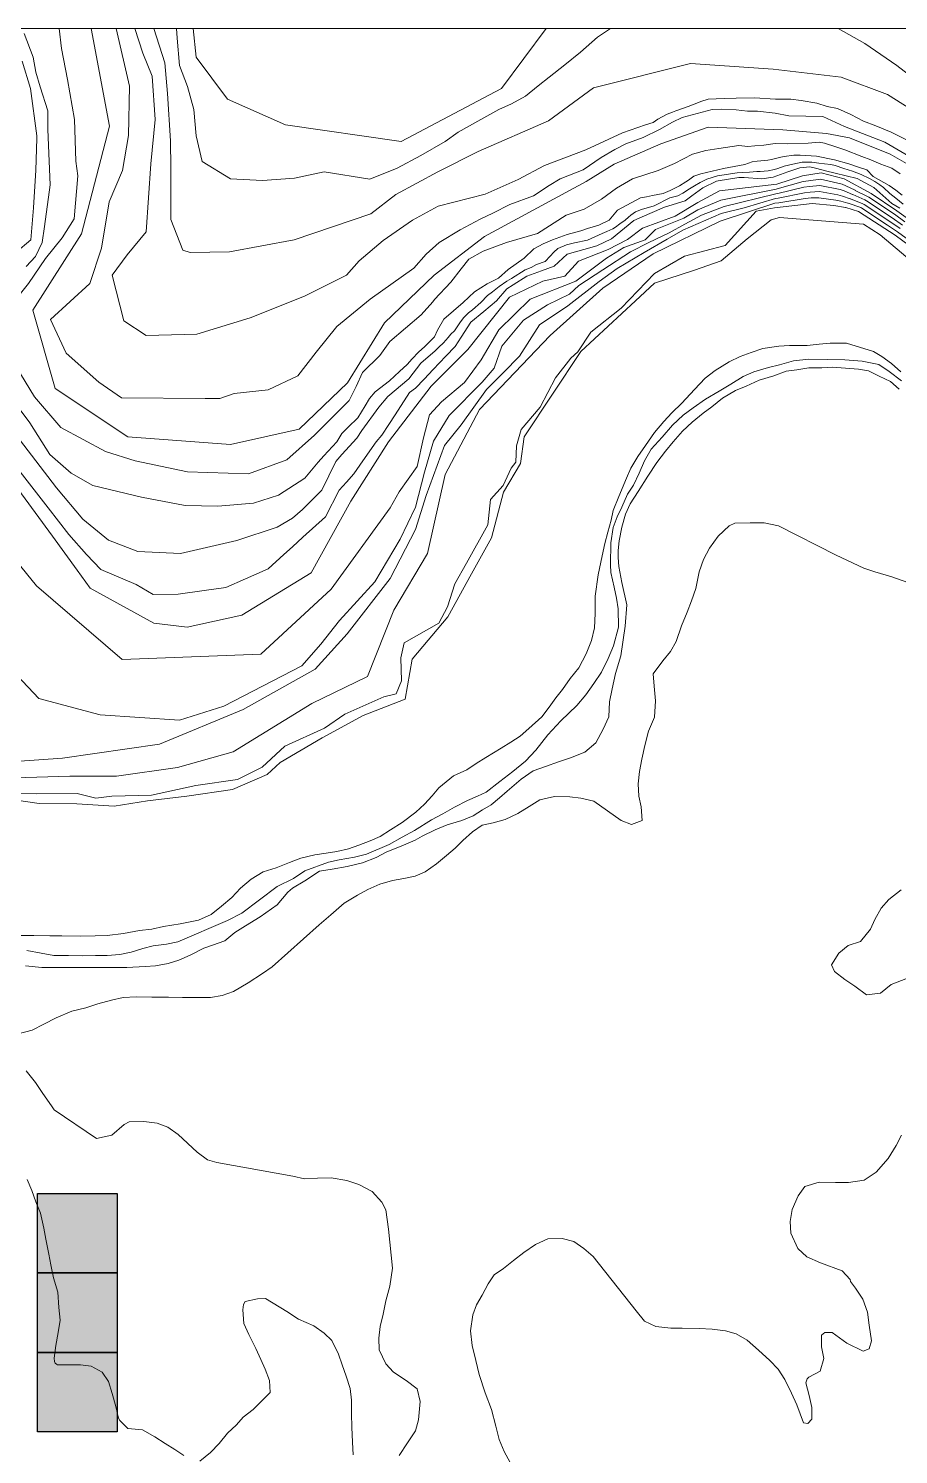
# Model space of a CAD drawing. Header units: metres. Extents: x 47 to 1988, y 46 to 663.
# Drawn here: x 1116.6 to 1280.6, y 394.4 to 663.5 of the extents above; entities that cross this region are included whole.
import ezdxf

# ---------------------------------------------------------------- set-up
doc = ezdxf.new("R2010")
doc.units = ezdxf.units.M
doc.layers.add('01_Fina', color=7, linetype='Continuous')
doc.layers.add('02_Media', color=7, linetype='Continuous')

msp = doc.modelspace()

# ---------------------------------------------------------------- hatches: boundary and pattern name
at = {"layer": '02_Media'}
h = msp.add_hatch(color=256, dxfattribs=at)
h.dxf.hatch_style = 1
h.paths.add_polyline_path([(1133.3, 443.69), (1118.3, 443.69), (1118.3, 428.69), (1133.3, 428.69)])
h = msp.add_hatch(color=256, dxfattribs=at)
h.dxf.hatch_style = 1
h.paths.add_polyline_path([(1133.3, 428.69), (1118.3, 428.69), (1118.3, 413.69), (1133.3, 413.69)])
h = msp.add_hatch(color=256, dxfattribs=at)
h.dxf.hatch_style = 1
h.paths.add_polyline_path([(1133.3, 413.69), (1118.3, 413.69), (1118.3, 398.69), (1133.3, 398.69)])

# ---------------------------------------------------------------- linework, layer by layer
at = {"layer": '01_Fina', "lineweight": 9}
for points in [[(959.22, 45.61), (1698.31, 45.61), (1697.87, 663.47), (958.78, 663.47), (959.22, 45.61)], [(1113.32, 611.26), (1116.62, 615.38), (1119.82, 620.11), (1122.95, 623.98), (1125.17, 627.55), (1125.91, 635.66), (1125.54, 638.46), (1125.29, 646.33), (1123.94, 653.88), (1122.83, 659.72), (1122.4, 663.47)], [(1116.14, 618.54), (1117.93, 620.45), (1119.18, 623.07), (1119.6, 626.11), (1120.67, 633.95), (1120.49, 638.42), (1120.25, 644.44), (1120.25, 647.96), (1118.82, 652.49), (1117.99, 655.24), (1117.44, 658.08), (1115.77, 662.55)], [(1282.56, 637.72), (1279.02, 639.78), (1271.37, 642.86), (1267.03, 643.66), (1258.81, 644.34), (1244.74, 644.84), (1235.79, 641.74), (1227.03, 637.9), (1221.73, 634.62), (1202.56, 624.22), (1193.07, 616.92), (1183.69, 607.96), (1176.75, 596.64), (1167.62, 587.88), (1154.66, 584.97), (1135.31, 586.43), (1121.62, 595.55), (1117.42, 610.33), (1126.55, 624.74), (1131.85, 645.06), (1128.42, 663.47)], [(1283.33, 638.96), (1278.06, 642), (1270.42, 645.01), (1266.34, 646.87), (1259.91, 646.99), (1257.37, 647.47), (1254.05, 647.9), (1252.15, 647.9), (1250.01, 648.14), (1247.28, 648.26), (1245.49, 648.22), (1239.85, 646.67), (1238.03, 645.8), (1235.54, 644.42), (1232.49, 642.91), (1229.2, 641.73), (1227.1, 640.66), (1224.57, 639.15), (1221.14, 636.81), (1216.83, 635.11), (1214.77, 633.84), (1211.8, 631.9), (1207.32, 630.24), (1204.11, 628.62), (1201.72, 627.53), (1198, 625.47), (1194, 623.1), (1191.54, 620.92), (1189.24, 618.27), (1181.03, 612.43), (1174.75, 607.27), (1170.8, 602.4), (1167.35, 597.95), (1161.78, 595.32), (1155.39, 594.61), (1152.66, 593.69), (1149.92, 593.69), (1134.11, 593.8), (1129.85, 596.73), (1123.67, 602.2), (1120.73, 608.58), (1128.13, 615.37), (1130.36, 622.05), (1131.78, 630.74), (1134.32, 636.71), (1135.43, 643.3), (1135.64, 652.62), (1133.12, 663.47)], [(1281.98, 642.54), (1279.21, 643.92), (1276.34, 645.08), (1274.02, 645.99), (1271.65, 647.25), (1269.13, 648.36), (1267.16, 648.76), (1265.19, 649.37), (1262.29, 649.89), (1260.33, 650.15), (1257.4, 650.15), (1253.47, 650.42), (1250.03, 650.35), (1247.76, 650.25), (1246.22, 650.2), (1244.73, 650.15), (1243.37, 649.69), (1242.62, 649.37), (1240.95, 648.76), (1238.64, 647.93), (1238.03, 647.68), (1237, 647.3), (1235.26, 646.37), (1234.38, 645.74), (1232.89, 645.29), (1228.57, 643.77), (1221.68, 640.58), (1213.87, 637.65), (1208.92, 634.99), (1202.67, 632.19), (1193.8, 629.97), (1188.99, 627.3), (1183.45, 623.46), (1178.96, 619.62), (1176.54, 616.94), (1168.6, 612.97), (1158.38, 608.88), (1148.3, 605.82), (1138.8, 605.56), (1134.57, 608.29), (1132.35, 616.94), (1135.22, 620.78), (1138.8, 625.14), (1139.64, 637.91), (1140.49, 646.3), (1139.9, 654.5), (1138.14, 658.83), (1136.62, 663.47)], [(1287.22, 645.54), (1278.53, 651), (1269.78, 654.31), (1256.99, 655.81), (1241.38, 656.88), (1223.09, 652.29), (1214.61, 646.06), (1201.35, 640.29), (1193.76, 636.44), (1185.84, 632.17), (1181.1, 628.51), (1166.66, 623.59), (1154.47, 621.34), (1147.09, 621.24), (1145.7, 621.67), (1143.45, 627.44), (1143.45, 637.16), (1143.35, 642.29), (1142.81, 651.21), (1142.28, 656.98), (1140.24, 663.47)], [(1226.29, 663.47), (1223.86, 661.85), (1220.68, 659.01), (1217.72, 656.6), (1214.77, 654.3), (1212.69, 652.66), (1210.28, 650.69), (1207.65, 649.26), (1205.24, 648.17), (1201.29, 645.98), (1197.57, 643.9), (1195.16, 642.15), (1190.56, 639.52), (1186.07, 637.11), (1180.92, 635.03), (1172.31, 636.44), (1166.73, 635.24), (1160.7, 634.8), (1154.68, 635.13), (1149.31, 638.41), (1148.21, 643.23), (1147.78, 648.16), (1146.57, 652.54), (1145.04, 656.48), (1144.6, 661.62), (1144.51, 663.47)], [(1214.19, 663.47), (1205.75, 652.14), (1186.86, 642.15), (1165.01, 645.3), (1154.09, 650.11), (1148.17, 658.06), (1147.62, 663.47)], [(1285.76, 652.29), (1280.28, 656.48), (1274.28, 660.66), (1269.24, 663.47)], [(1114.18, 621.19), (1117.05, 623.62), (1117.51, 629.62), (1117.97, 636.73), (1118.16, 642.73), (1118.16, 643.22), (1116.96, 652.17), (1115.39, 657.34)], [(1280.94, 636.04), (1279.34, 637.11), (1277.27, 637.89), (1275.4, 638.7), (1273.7, 639.32), (1270.49, 640.59), (1268.79, 641.17), (1266.66, 641.84), (1265.68, 642.01), (1263.6, 641.82), (1259.75, 641.7), (1257.35, 641.77), (1255.24, 641.46), (1253.52, 641.34), (1252.2, 641.24), (1250.49, 641.41), (1246.75, 640.86), (1244.28, 640.45), (1241.79, 639.78), (1238.39, 637.98), (1235.3, 636.69), (1230.47, 635.12), (1227.44, 633.32), (1224.61, 631.25), (1221.35, 629.41), (1217.94, 628.26), (1212.55, 624.8), (1206.68, 623.11), (1202.31, 621.47), (1199.63, 619.93), (1198.14, 618.1), (1196.18, 615.61), (1193.16, 612.35), (1192.81, 611.93), (1190.59, 609.42), (1184.69, 604.4), (1182.85, 601.8), (1179.55, 598.58), (1178.36, 595.9), (1177.06, 593.26), (1170.52, 586.72), (1165.32, 582.11), (1158.07, 579.46), (1146.59, 579.86), (1136.69, 581.91), (1131.1, 583.68), (1122.66, 588.19), (1117.73, 594.01), (1115.08, 598.33)], [(1281.3, 632.03), (1280.08, 633), (1278.85, 633.86), (1275.84, 635.53), (1274.61, 636.79), (1273.23, 637.24), (1271.23, 637.91), (1268.55, 638.69), (1265.14, 639.37), (1262.09, 639.59), (1260.86, 639.59), (1259.07, 639.33), (1258.44, 639.18), (1256.66, 638.77), (1255.99, 638.66), (1253.94, 638.44), (1253.05, 638.29), (1251.67, 637.81), (1249.61, 637.42), (1247.62, 637.03), (1245.45, 636.55), (1243.33, 636.06), (1242.02, 635.61), (1241.01, 634.87), (1240.49, 634.53), (1239.3, 633.79), (1237.55, 632.89), (1236.24, 632.33), (1234.23, 631.96), (1233.07, 631.74), (1231.99, 631.51), (1227.61, 629.19), (1226.08, 627.29), (1224.14, 626.39), (1221.98, 625.72), (1220.75, 625.28), (1218.14, 624.6), (1215.37, 623.59), (1213.65, 622.85), (1211.86, 621.88), (1210.04, 620.16), (1207.04, 617.99), (1205.17, 616.35), (1203.08, 615.27), (1200.66, 613.78), (1198.56, 611.79), (1194.87, 608.66), (1193.68, 606.53), (1193.15, 605.3), (1191.29, 603.48), (1190.1, 602.4), (1188.94, 601.17), (1187.97, 600.08), (1186.55, 598.74), (1184.64, 597.01), (1181.95, 594.92), (1180.87, 593.65), (1180.05, 592.31), (1178.67, 590), (1176.88, 588.28), (1175.69, 587.09), (1174.72, 585.49), (1172.26, 582.88), (1171.21, 581.65), (1168.67, 578.63), (1163.72, 575.41), (1159, 573.92), (1152.26, 573.38), (1146.11, 573.5), (1137.92, 575.06), (1128.73, 577.27), (1124.61, 579.59), (1120.61, 583.11), (1116.85, 589.07), (1112.97, 594.29)], [(1281.5, 630.3), (1280.13, 631.47), (1279, 632.34), (1277.77, 633.45), (1277.06, 633.99), (1276.14, 634.59), (1275.12, 635.17), (1273.59, 635.91), (1271.92, 636.53), (1270.29, 637.07), (1268.64, 637.6), (1267.84, 637.8), (1266.64, 637.94), (1265.57, 638.07), (1264.27, 638.23), (1263.36, 638.27), (1262.47, 638.27), (1260.7, 637.87), (1259.05, 637.52), (1257.89, 637.07), (1257.24, 636.87), (1256.04, 636.65), (1254.52, 636.51), (1253.92, 636.47), (1252.51, 636.36), (1251.11, 636.33), (1250.22, 636.27), (1246.5, 635.66), (1244.47, 635.04), (1243.22, 634.43), (1242.18, 633.77), (1241.22, 633.21), (1239.97, 632.41), (1239.01, 631.89), (1237.47, 631.51), (1234.57, 629.99), (1232.18, 629.34), (1231.04, 628.88), (1230.15, 628.23), (1229.7, 627.87), (1229.06, 627.34), (1228.1, 626.6), (1227.27, 626), (1226.76, 625.69), (1225.65, 625.16), (1224.75, 624.82), (1221.98, 623.56), (1219.55, 623.05), (1218.03, 622.65), (1216.39, 621.98), (1215.63, 621.29), (1214.91, 620.49), (1214, 619.49), (1212.39, 618.93), (1211.35, 618.39), (1210.25, 617.93), (1207.66, 616.29), (1206.76, 615.8), (1205.31, 614.8), (1204.09, 613.79), (1203.13, 613.08), (1201.86, 611.8), (1200.3, 610.38), (1199.54, 609.8), (1198.67, 608.93), (1198.02, 608.1), (1196.88, 606.43), (1196.23, 605.8), (1195.74, 605.2), (1194.81, 604.2), (1193.94, 603.35), (1193.27, 602.68), (1190.55, 600.34), (1188.3, 597.4), (1184.33, 594.07), (1182.66, 592), (1179.44, 587.62), (1178.51, 586.18), (1175.69, 583.08), (1174.54, 581.75), (1171.87, 576.36), (1168.23, 572.73), (1166.39, 571.11), (1163.44, 569.38), (1155.88, 566.9), (1145.23, 564.45), (1137.19, 564.82), (1131.65, 566.94), (1126.84, 570.91), (1121.86, 576.82), (1114.92, 585.9)], [(1281.82, 627.02), (1279.84, 628.42), (1275.03, 631.64), (1274.66, 631.84), (1272.43, 632.94), (1272.41, 632.95), (1270.67, 633.81), (1269.98, 634.12), (1265.89, 635.06), (1263.63, 634.75), (1262.63, 634.6), (1257.75, 633.2), (1257.56, 633.18), (1247.14, 631.11), (1242.79, 629.29), (1240.11, 627.69), (1234.78, 625.53), (1232.84, 623.63), (1228.82, 622.14), (1225.55, 620.17), (1219.76, 615.8), (1211.19, 612.38), (1205.23, 606.61), (1201.95, 600.95), (1198.78, 596.7), (1194.43, 593.01), (1192.16, 590.56), (1191.08, 586.25), (1189.89, 580.83), (1186.49, 576.06), (1184.76, 573.02), (1173.64, 557.7), (1160.42, 545.4), (1134.22, 544.45), (1118.07, 558.3), (1102.42, 577.58)], [(1112.37, 583.21), (1120.3, 573.02), (1124.21, 568), (1127.51, 564.26), (1130.25, 561.41), (1136.86, 558.55), (1140.1, 556.7), (1144.81, 556.73), (1149.71, 557.43), (1153.81, 558.01), (1157.47, 559.63), (1161.78, 561.54), (1164.75, 564.24), (1166.36, 565.7), (1168.32, 567.48), (1172.57, 571.33), (1175.17, 576.39), (1176.52, 577.89), (1177.9, 579.43), (1179.64, 581.92), (1182.11, 585.47), (1183.21, 586.75), (1184.53, 588.78), (1185.71, 590.6), (1188.45, 594.8), (1189.57, 595.6), (1191.19, 597.32), (1192.89, 599.11), (1195.29, 601.64), (1197.02, 603.48), (1198.17, 605.24), (1200, 608.06), (1202.43, 610.1), (1204.81, 612.08), (1206.8, 614.37), (1207.96, 615.11), (1210.53, 616.77), (1211.92, 617.27), (1213.29, 617.76), (1215.71, 618.64), (1218.13, 620.9), (1221.27, 621.79), (1223.73, 622.49), (1226.53, 623.8), (1230.71, 627.25), (1233.7, 628.6), (1236.49, 629.78), (1240.36, 630.95), (1241.65, 631.9), (1243.7, 633.41), (1246.27, 634.66), (1246.62, 634.72), (1250.49, 635.39), (1251.51, 635.33), (1254.87, 635.14), (1256.96, 635.4), (1259.76, 636.4), (1262.03, 637.21), (1263.87, 637.35), (1265.19, 637.03), (1266.83, 636.63), (1268.66, 636.18), (1272.8, 635.17), (1274.34, 634.33), (1275.93, 633.46), (1279.35, 630.47), (1280.83, 629.59)], [(1286.27, 624.78), (1280.28, 629.1), (1275.48, 632.34), (1270.37, 635.13), (1266, 636.24), (1262.51, 635.68), (1257.65, 634.08), (1246.86, 632.85), (1242.77, 630.64), (1238.49, 628.09), (1232.37, 625.79), (1229.49, 623.66), (1225.85, 621.75), (1220.26, 619.57), (1217.68, 616.75), (1213.54, 615.79), (1207.29, 612.76), (1199.41, 602.91), (1192.5, 596), (1184.45, 585.51), (1177.38, 574.3), (1169.85, 560.79), (1156.79, 552.81), (1146.49, 550.51), (1140.19, 551.27), (1128.21, 557.87), (1125.75, 561.25), (1121.14, 567.7), (1112.69, 579.22)], [(1280.9, 625.75), (1278.96, 627.07), (1274.13, 630.25), (1273.87, 630.4), (1271.54, 631.31), (1271.51, 631.32), (1270.06, 631.85), (1269.19, 632.1), (1265.69, 632.69), (1263.98, 632.59), (1262.88, 632.45), (1257.95, 631.46), (1257.39, 631.4), (1251.5, 629.66), (1247.2, 628.56), (1239.96, 625.4), (1236.97, 623.75), (1232.65, 621.23), (1227.54, 618.17), (1224.15, 615.72), (1218.28, 611.14), (1212.92, 607.58), (1209.17, 601.64), (1206.15, 598.55), (1202.95, 595.39), (1198.16, 588.68), (1194.99, 584.8), (1191.59, 575.39), (1189.57, 568.94), (1184.77, 559.7), (1176.67, 549.24), (1170.63, 542.62), (1157.07, 534.96), (1141.29, 528.47), (1123.02, 525.82), (1107.74, 524.75)], [(1111.38, 544.7), (1118.56, 537.09), (1130.07, 533.97), (1145.04, 532.99), (1153.39, 535.64), (1168.14, 543.24), (1171.7, 547.34), (1175.23, 551.8), (1181.88, 559.08), (1186.67, 567.1), (1189.58, 573.17), (1191.25, 579.78), (1192.96, 585.6), (1195.9, 590.46), (1202.15, 596.75), (1204.4, 599.37), (1205.82, 603.54), (1209.89, 608.45), (1214.43, 611.35), (1218.58, 613.36), (1220.36, 614.99), (1224.86, 617.93), (1230.11, 621.33), (1233.54, 623.1), (1237.4, 624.94), (1240.3, 626.53), (1243.48, 628.28), (1247.77, 629.86), (1257.47, 632.29), (1257.85, 632.33), (1262.76, 633.52), (1263.81, 633.67), (1265.79, 633.88), (1269.59, 633.1), (1270.37, 632.83), (1271.96, 632.13), (1271.98, 632.13), (1274.27, 631.12), (1274.57, 630.95), (1279.4, 627.74), (1281.36, 626.39)], [(1284.37, 622.22), (1280.44, 625.11), (1278.52, 626.39), (1273.67, 629.56), (1273.48, 629.68), (1271.09, 630.5), (1271.07, 630.5), (1269.75, 630.87), (1268.8, 631.08), (1265.59, 631.51), (1264.16, 631.51), (1263.01, 631.37), (1258.05, 630.59), (1257.3, 630.5), (1246.99, 627.14), (1234.33, 620.95), (1224.86, 614.49), (1214.93, 605.57), (1201.63, 591.62), (1195.16, 579.34), (1191.79, 564.41), (1185.49, 553.71), (1180.48, 541.24), (1170, 536.15), (1155.15, 527.03), (1144.67, 524.03), (1133.19, 522.39), (1124.36, 522.39), (1111.97, 522.02)], [(1283.16, 619.47), (1277.17, 624.54), (1274.02, 626.55), (1258.15, 627.81), (1256.63, 627.38), (1252.05, 623.8), (1247.16, 619.63), (1242.14, 617.88), (1234.58, 615.45), (1231.02, 612.09), (1220.7, 602.56), (1210.01, 586.41), (1209.37, 581.38), (1206.14, 576), (1203.85, 567.38), (1200.13, 560.6), (1195.62, 552.49), (1188.95, 544.49), (1187.61, 536.95), (1179.66, 533.84), (1171.93, 529.67), (1164.03, 525.01), (1161.59, 522.73), (1155.06, 519.88), (1146.44, 518.66), (1139.05, 517.77), (1132.71, 516.77), (1125.71, 517.22), (1118.59, 517.27), (1110.45, 518.44)]]:
    msp.add_lwpolyline(points, dxfattribs=at)
at = {"layer": '01_Fina', "linetype": 'Continuous', "lineweight": 9}
for points in [[(1114.32, 519.2), (1118.15, 519.05), (1125.76, 519.16), (1129.27, 518.28), (1132.32, 518.65), (1139.79, 518.83), (1148.13, 520.63), (1155.98, 521.77), (1160.63, 524.1), (1164.91, 528.09), (1172.38, 531.49), (1176.2, 534.11), (1183.59, 537.38), (1185.9, 537.95), (1186.89, 540.39), (1186.78, 544.73), (1187.39, 547.54), (1193.93, 551.27), (1195.56, 554.39), (1196.94, 558.7), (1199.16, 562.58), (1203.18, 569.85), (1203.68, 574.6), (1206.05, 577.25), (1207.56, 580.53), (1208.46, 581.65), (1208.57, 584.71), (1209.47, 587.79), (1213.08, 592.03), (1215.97, 597.56), (1218.81, 601.26), (1220.13, 602.47), (1222.59, 606.16), (1228.32, 610.71), (1234.59, 617.23), (1240.26, 620.54), (1247.91, 622.56), (1253.76, 629.02), (1257.21, 629.61), (1264.33, 630.43), (1268.41, 630.07), (1270.62, 629.68), (1270.65, 629.68), (1273.08, 628.96), (1279.99, 624.48), (1291.23, 616.16)], [(1113.99, 492.33), (1117.6, 492.33), (1120.63, 492.29), (1122.9, 492.26), (1126.33, 492.22), (1129.13, 492.28), (1131.43, 492.34), (1134.49, 492.73), (1137.53, 493.29), (1139.85, 493.52), (1142.02, 494.03), (1145.2, 494.58), (1148.64, 495.25), (1151.02, 496.33), (1152.99, 497.87), (1154.93, 499.55), (1156.56, 501.26), (1158.57, 503.01), (1160.84, 504.36), (1163.31, 505.13), (1165.81, 506.12), (1167.93, 506.92), (1170.59, 507.55), (1172.73, 507.88), (1174.74, 508.21), (1176.93, 508.7), (1178.88, 509.41), (1181, 510.19), (1182.91, 511.02), (1184.86, 512.32), (1187.01, 513.69), (1189.6, 515.64), (1191.27, 517.14), (1192.69, 518.68), (1193.97, 520.23), (1196.69, 522.47), (1199.22, 523.62), (1201.01, 524.78), (1202.8, 525.94), (1205.69, 527.68), (1207.55, 528.8), (1209.27, 529.96), (1210.93, 531.4), (1213.39, 533.6), (1214.72, 535.46), (1216, 537.17), (1217.27, 538.76), (1218.7, 540.85), (1220.36, 542.87), (1221.7, 545.5), (1222.72, 548.02), (1223.32, 550.43), (1223.45, 553.13), (1223.45, 556.38), (1224, 560.42), (1224.76, 564.01), (1225.22, 566.3), (1225.82, 568.45), (1226.43, 570.74), (1226.83, 572.51), (1227.9, 575.15), (1229.35, 578.66), (1230.15, 580.5), (1231.48, 582.71), (1232.91, 584.8), (1234.62, 587.24), (1236.38, 589.35), (1237.87, 590.97), (1239.78, 592.81), (1242.16, 595.34), (1244.13, 597.49), (1246.05, 598.98), (1248.69, 600.59), (1250.77, 601.6), (1252.82, 602.36), (1255.03, 603.09), (1258.04, 603.57), (1260.06, 603.68), (1263.37, 603.69), (1265.67, 603.9), (1267.74, 604.08), (1270.79, 604.09), (1275.9, 602.51), (1277.47, 601.62), (1279.32, 600.3), (1281.03, 598.7)], [(1116.28, 489.53), (1118.97, 489), (1121.36, 488.59), (1124.13, 488.55), (1126.69, 488.54), (1129.23, 488.61), (1131.43, 488.6), (1133.8, 488.76), (1135.96, 489.18), (1138.15, 489.91), (1140.12, 490.41), (1142.61, 490.71), (1144.75, 491.16), (1154.13, 495.2), (1156.83, 496.59), (1163.49, 501.58), (1166.58, 503.12), (1168.7, 504.54), (1173.17, 506.2), (1175.19, 506.61), (1178.07, 507.15), (1180.33, 507.68), (1184.57, 509.51), (1187.03, 510.92), (1189.35, 512.18), (1192.54, 514.16), (1194.71, 515.28), (1196.88, 516.55), (1199.34, 517.81), (1201.22, 518.65), (1202.86, 519.38), (1205.42, 521.38), (1207.91, 523.32), (1210.26, 525.23), (1212.25, 527.31), (1214.49, 530.2), (1216.94, 532.87), (1219.94, 535.72), (1221.65, 537.76), (1223.19, 539.87), (1224.64, 542.01), (1225.9, 544.62), (1226.88, 547), (1227.83, 550.54), (1227.77, 554), (1227.45, 556.02), (1227.02, 558.08), (1226.37, 560.86), (1226.32, 562.26), (1226.37, 566.43), (1226.84, 569.3), (1227.59, 571.31), (1228.47, 573.16), (1229.51, 575.6), (1230.68, 577.31), (1231.72, 579.6), (1232.75, 581.88), (1234.01, 584.08), (1236.03, 586.35), (1238.03, 588.64), (1239.99, 590.54), (1241.91, 591.93), (1244.25, 593.51), (1246.78, 595.04), (1249, 596.37), (1251.31, 597.83), (1253.36, 598.68), (1256.1, 599.5), (1258.19, 600.04), (1260.83, 600.79), (1263.72, 601.06), (1267.22, 601.01), (1270.49, 600.97), (1273.76, 600.69), (1276.9, 600.11), (1278.87, 598.73), (1281.15, 596.97)], [(1116.01, 486.65), (1119.12, 486.32), (1122.23, 486.32), (1124.41, 486.33), (1126.45, 486.31), (1129.42, 486.32), (1135.15, 486.32), (1138.59, 486.48), (1140.55, 486.65), (1142.9, 487.06), (1144.92, 487.7), (1147.09, 488.64), (1149.66, 489.98), (1151.27, 490.52), (1153.58, 491.35), (1155.47, 492.91), (1157.5, 494.18), (1160.25, 495.87), (1163.44, 498.13), (1165.48, 500.55), (1166.35, 501.26), (1168.67, 502.67), (1171.47, 504.48), (1173.83, 504.88), (1176.65, 505.34), (1179.53, 506.04), (1182.12, 507.09), (1184.17, 508.16), (1186.87, 509.19), (1189.47, 510.31), (1190.79, 511.08), (1193.23, 512.3), (1195.49, 513.25), (1198.29, 514.08), (1200.45, 514.92), (1202.19, 516.05), (1203.79, 517.03), (1205.38, 518.31), (1206.84, 519.58), (1209.45, 521.85), (1211.73, 523.39), (1214.03, 524.21), (1216.51, 525.1), (1218.75, 525.9), (1221.48, 526.96), (1223.57, 528.69), (1224.93, 531.3), (1225.97, 533.6), (1226.15, 536.45), (1226.61, 538.88), (1227.26, 541.81), (1228.26, 545.12), (1229.05, 550.72), (1229.39, 554.74), (1228.43, 558.93), (1227.9, 561.95), (1227.78, 563.68), (1227.79, 564.98), (1227.96, 566.84), (1228.42, 569.42), (1229.17, 571.86), (1230.04, 573.82), (1231.56, 576.12), (1233.38, 578.99), (1235.07, 581.62), (1236.71, 583.73), (1238.1, 585.49), (1239.86, 587.51), (1241.68, 589.21), (1243.81, 590.89), (1245.44, 592.08), (1247.42, 593.71), (1249.88, 595.18), (1251.9, 596.02), (1254.36, 597.14), (1257.1, 597.97), (1259.41, 598.8), (1261.43, 599.06), (1263.73, 599.47), (1266.18, 599.44), (1268.19, 599.55), (1270.63, 599.38), (1273.07, 599.2), (1274.94, 598.89), (1276.94, 597.86), (1279.11, 596.86), (1280.73, 595.42)], [(1114.66, 473.82), (1117.3, 474.48), (1119.51, 475.61), (1121.8, 476.79), (1124.73, 478.06), (1127.39, 478.73), (1129.65, 479.44), (1132.22, 480.18), (1134.41, 480.63), (1136.89, 480.79), (1139.86, 480.75), (1142.96, 480.71), (1145.63, 480.68), (1148, 480.64), (1150.89, 480.68), (1153.08, 481.01), (1155.22, 481.78), (1158.01, 483.43), (1160.71, 485.17), (1162.53, 486.45), (1171.39, 494.37), (1173.6, 496.24), (1176.13, 498.48), (1178.64, 499.96), (1180.55, 501.05), (1182.81, 502.06), (1185.19, 502.7), (1187.35, 503.09), (1189.47, 503.56), (1191.39, 504.37), (1193.5, 505.9), (1195.37, 507.42), (1197.04, 508.84), (1198.48, 510.27), (1200.3, 511.93), (1202.09, 513.14), (1204.19, 513.63), (1206.47, 514.24), (1208.85, 515.4), (1210.98, 516.7), (1212.96, 517.95), (1215.74, 518.58), (1218.67, 518.52), (1220.73, 518.25), (1223.16, 517.7), (1228.35, 514.03), (1230.29, 513.32), (1232.26, 514.08), (1232.08, 516.62), (1231.68, 518.66), (1231.52, 520.98), (1231.76, 523.3), (1232.19, 525.59), (1232.77, 528.21), (1233.49, 530.88), (1234.62, 533.52), (1234.8, 536.62), (1234.55, 539.42), (1234.34, 541.69), (1236.2, 544.2), (1237.64, 545.92), (1238.69, 547.84), (1239.72, 550.79), (1240.79, 553.38), (1241.58, 555.48), (1242.39, 557.82), (1243.02, 560.98), (1243.83, 563.27), (1244.95, 565.46), (1246.62, 567.71), (1248.68, 569.65), (1249.77, 570.13), (1252.67, 570.22), (1255.27, 570.18), (1257.96, 569.65), (1268.88, 564.09), (1274.06, 561.63), (1276.16, 560.98), (1279.35, 560), (1282.39, 558.94)], [(1281.13, 500.99), (1278.76, 499.15), (1277.36, 497.53), (1276.15, 495.39), (1275.32, 493.53), (1273.44, 491.21), (1271.14, 490.44), (1269.34, 489.02), (1267.99, 486.83), (1268.56, 485.59), (1270.51, 484.05), (1272.39, 482.77), (1274.55, 481.16), (1277.23, 481.5), (1279.21, 483.13), (1282.02, 484.16)], [(1116.18, 466.84), (1117.88, 464.59), (1119.16, 462.75), (1121.02, 460), (1121.44, 459.45), (1129.41, 454.08), (1132.27, 454.67), (1134.62, 456.7), (1135.55, 457.21), (1138.35, 457.25), (1140.85, 456.93), (1142.86, 456.22), (1144.83, 454.82), (1148.39, 451.46), (1150.32, 450.05), (1152.11, 449.53), (1166.4, 446.94), (1168.62, 446.44), (1171.09, 446.57), (1173.62, 446.66), (1176.63, 446.11), (1178.89, 445.4), (1181.38, 444.07), (1183.23, 442.06), (1183.93, 440.61), (1184.44, 436.92), (1185.2, 429.57), (1184.73, 426.22), (1183.96, 423.45), (1183.43, 420.9), (1182.9, 418.59), (1182.64, 416.41), (1182.71, 414.16), (1183.93, 411.54), (1185.42, 409.96), (1187.82, 408.41), (1189.88, 406.8), (1190.45, 404.42), (1190.09, 400.99), (1189.52, 398.89), (1188.02, 396.63), (1186.5, 394.26)], [(1207.38, 392.9), (1206.27, 395), (1205.32, 397.24), (1204.67, 399.76), (1203.86, 402.95), (1202.69, 406.04), (1201.57, 409.56), (1200.92, 412.17), (1200.22, 415), (1199.93, 417.78), (1200.37, 420.76), (1201.05, 422.67), (1202.1, 424.5), (1203.28, 426.62), (1204.39, 428.31), (1206.16, 429.52), (1208.05, 431.03), (1209.99, 432.55), (1212.17, 434.04), (1214.5, 435.1), (1217.23, 435.16), (1219.42, 434.63), (1221.28, 433.3), (1223.03, 431.76), (1231.15, 421.52), (1232.75, 419.58), (1234.85, 418.56), (1237.69, 418.26), (1239.82, 418.24), (1243.04, 418.2), (1245.48, 418.07), (1247.99, 417.77), (1249.99, 417.18), (1252.11, 416), (1254.22, 414.14), (1256.37, 412.15), (1257.94, 410.54), (1259.19, 408.61), (1260.46, 406.01), (1261.45, 403.79), (1262.73, 400.44), (1263.54, 400.26), (1264.24, 401.11), (1264.24, 403.31), (1263.77, 405.56), (1263.12, 407.97), (1263.39, 408.72), (1263.7, 409.02), (1265.87, 410.13), (1266.54, 412.52), (1266.07, 414.73), (1266.12, 416.93), (1266.71, 417.47), (1268.08, 417.47), (1270.89, 415.42), (1273.93, 413.95), (1275.11, 414.34), (1275.5, 415.9), (1275.11, 418.83), (1274.75, 421.3), (1273.91, 423.72), (1272.51, 425.82), (1271.58, 427.09), (1271.47, 427.45), (1269.99, 429.08), (1265.92, 430.62), (1263.33, 431.72), (1261.62, 433.31), (1260.33, 436.17), (1260.19, 438.42), (1260.55, 440.64), (1261.67, 443.23), (1262.93, 445.02), (1265.64, 445.83), (1268.72, 445.77), (1271.2, 445.74), (1274.12, 446.2), (1276.39, 447.73), (1278.68, 450.26), (1280.2, 452.73), (1281.19, 454.66)], [(1116.32, 446.3), (1117.19, 444.23), (1117.95, 442.11), (1118.87, 439.94), (1119.47, 437.14), (1119.85, 435.05), (1120.45, 432.25), (1120.78, 430.21), (1121.29, 427.74), (1122.09, 425.05), (1122.31, 422.14), (1122.54, 419.76), (1122.18, 417.47), (1121.77, 414.99), (1121.45, 412.6), (1121.49, 412.01), (1121.63, 411.67), (1121.84, 411.46), (1122.05, 411.38), (1124.11, 411.38), (1126.37, 411.35), (1128.42, 411.07), (1130.45, 410), (1131.65, 408.23), (1132.38, 405.95), (1133.06, 403.47), (1133.58, 401.29), (1133.79, 400.84), (1135.33, 399.37), (1138.07, 399.12), (1140.43, 397.79), (1142.33, 396.53), (1144.16, 395.4), (1145.85, 394.26)], [(1148.9, 393.2), (1150.93, 394.79), (1152.56, 396.5), (1154.1, 398.47), (1155.82, 400.05), (1157.08, 401.51), (1158.97, 402.9), (1162.18, 406.11), (1162, 408.41), (1161.22, 410.53), (1160.42, 412.38), (1159.45, 414.41), (1158.13, 417.1), (1157.16, 419.13), (1157.01, 421.71), (1157.11, 422.73), (1157.41, 423.27), (1159.78, 423.83), (1161.28, 423.86), (1165.27, 421.44), (1167.5, 419.97), (1170.4, 418.72), (1172.35, 417.32), (1173.8, 415.93), (1175.02, 413.38), (1175.75, 411.36), (1176.51, 409.22), (1177.23, 406.86), (1177.49, 404.68), (1177.48, 402.12), (1177.52, 399.59), (1177.7, 396.74), (1177.79, 394.37)]]:
    msp.add_lwpolyline(points, dxfattribs=at)
at = {"layer": '02_Media'}
for points in [[(1118.3, 443.69), (1133.3, 443.69), (1133.3, 428.69), (1118.3, 428.69)], [(1118.3, 428.69), (1133.3, 428.69), (1133.3, 413.69), (1118.3, 413.69)], [(1118.3, 413.69), (1133.3, 413.69), (1133.3, 398.69), (1118.3, 398.69)]]:
    msp.add_lwpolyline(points, close=True, dxfattribs=at)

doc.saveas('drawing.dxf')
